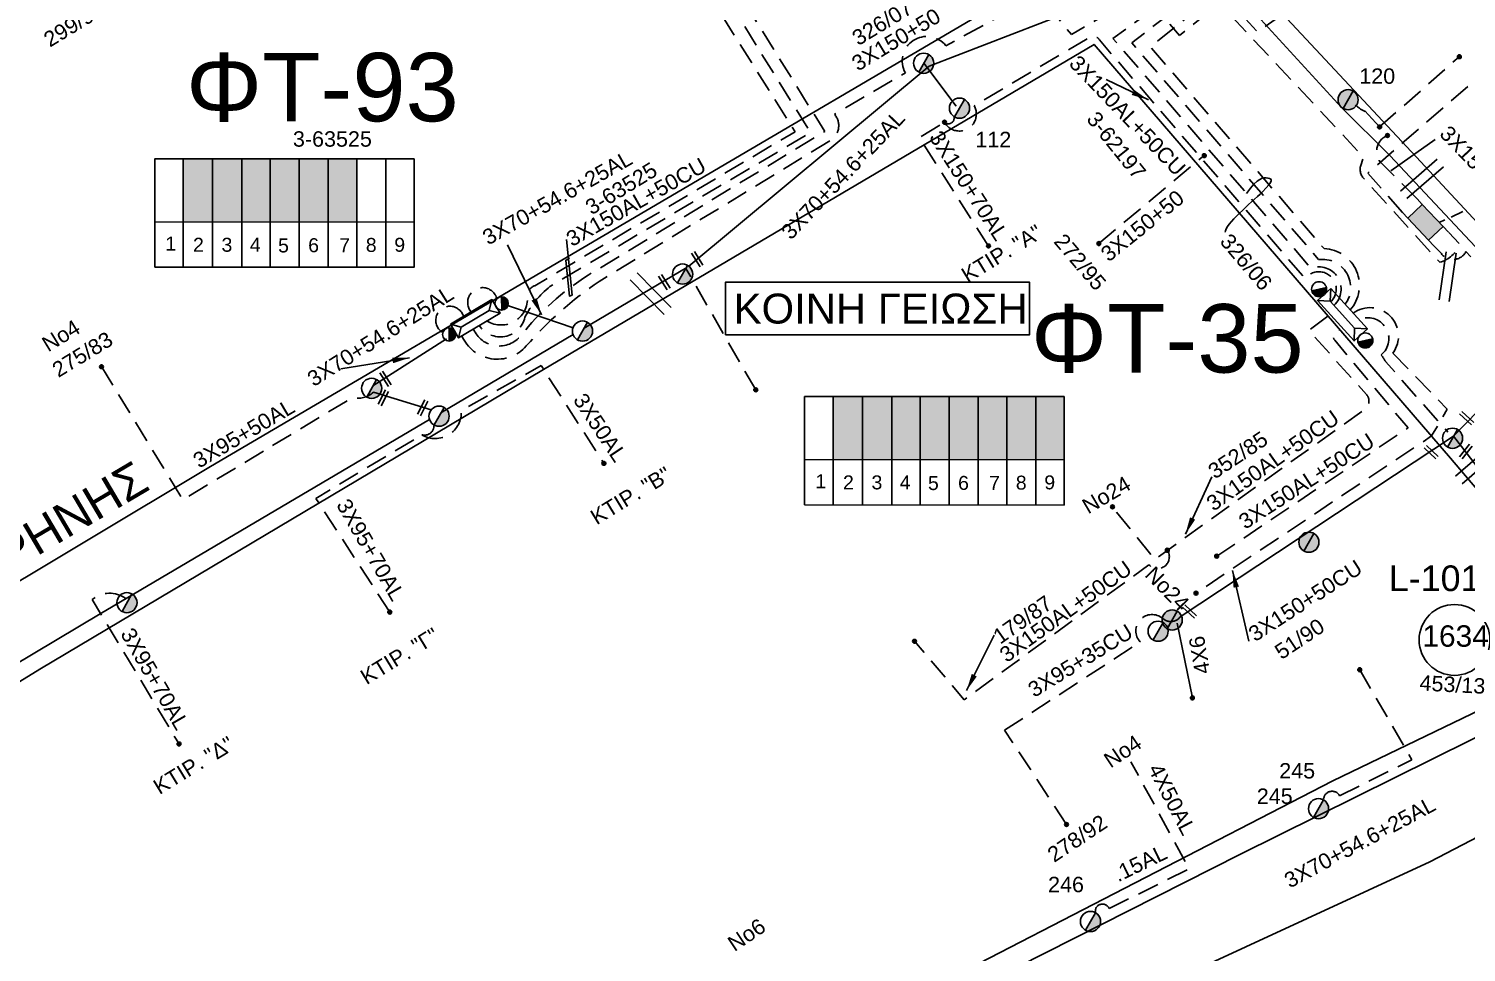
# Model space of a CAD drawing. Header units: millimetres. Extents: x 938 to 3112, y 793 to 1825.
# Drawn here: x 2677.2 to 2845.3, y 911.7 to 1019.6 of the extents above; entities that cross this region are included whole.
import ezdxf
from ezdxf.enums import TextEntityAlignment as Align

# ---------------------------------------------------------------- set-up
doc = ezdxf.new("R2010")
doc.units = ezdxf.units.MM
doc.linetypes.add('DASHED', pattern=[19.05, 12.7, -6.35])
for name, color, linetype in [('Layer1', 7, 'Continuous'), ('Link Box 4 Διευθύνσεων', 7, 'Continuous'), ('Pillar OTE', 7, 'Continuous'), ('Γέφυρες Εναερίου Δικτύου', 7, 'Continuous'), ('Γυμνά εναέρια ΧΤ (3Φ)   4x50AL', 7, 'Continuous'), ('Γυμνά εναέρια ΧΤ και ΦΟΠ (3Φ)   4x50+16AL', 7, 'Continuous'), ('Επιγραφές - Σχήματα', 7, 'Continuous'), ('Καλώδια ΧΤ   3x150+50AL', 7, 'DASHED'), ('Καλώδια ΧΤ   3x150+50CU', 7, 'DASHED'), ('Καλώδια ΧΤ   3x150+70AL', 7, 'DASHED'), ('Καλώδια ΧΤ   3x150AL+50CU', 7, 'DASHED'), ('Καλώδια ΧΤ   3x95+35CU', 7, 'DASHED'), ('Καλώδια ΧΤ   3x95+50CU', 7, 'DASHED'), ('Καλώδια ΧΤ   4x50AL', 7, 'DASHED'), ('Καλώδια ΧΤ   4x6CU', 7, 'DASHED'), ('Μηχανική τομή', 7, 'Continuous'), ('Στύλος Ξύλινος', 7, 'Continuous'), ('Στύλος Ξύλινος @ 1', 7, 'Continuous'), ('Στύλος ΦΜ', 7, 'Continuous'), ('Στύλος ΦΜ @ 1', 7, 'Continuous'), ('Συνδέσεις', 7, 'Continuous'), ('Συνεστραμμένα ΧΤ   3x70+54.6+25AL', 7, 'SYN_LINE'), ('Τομή', 7, 'Continuous'), ('Υποσταθμός εναέριος 2 στύλων', 7, 'Continuous'), ('Υποσταθμός πόλεως', 7, 'Continuous'), ('Υπόβαθρο ΔΕΗ', 7, 'Continuous'), ('Υπόγεια Καλώδια Δικτύου ΧΤ   .15', 7, 'DASHED')]:
    doc.layers.add(name, color=color, linetype=linetype)
doc.styles.get("Standard").update_dxf_attribs({"font": 'arial.ttf'})
doc.linetypes.add('SYN_LINE', pattern='A,0.5,-0.0001,["/\\/\\/\\/",Standard,S=0.1,R=0,X=0,Y=-0.05],-0.25', length=0.7501)
doc.dimstyles.new('ISO-25', dxfattribs={"dimtxt": 2.5, "dimasz": 2.5, "dimexe": 1.25, "dimexo": 0.625, "dimtad": 1, "dimtxsty": 'Standard', "dimcen": 2.5, "dimaunit": 2, "dimazin": 0, "dimtfac": 1, "dimtmove": 0, "dimatfit": 3, "dimfxl": 1, "dimarcsym": 0})

# ---------------------------------------------------------------- blocks, each defined once
blk = doc.blocks.new('LINK BOX 4 ΑΝΑΧΩΡΗΣΕΩΝ')
at = {"layer": 'Link Box 4 Διευθύνσεων', "ltscale": 40}
blk.add_hatch(color=256, dxfattribs=at).paths.add_polyline_path([(-3.54, 0), (-3.54, -4.67), (3.54, -4.67), (3.54, 0)])
for p, q in [((-3.54, 0), (-5.33, 0)), ((5.33, 0), (3.54, 0)), ((-3.54, -4.67), (-5.33, -4.67)), ((5.33, -4.67), (3.54, -4.67))]:
    blk.add_line(p, q, dxfattribs=at)
blk.add_lwpolyline([(-3.54, -4.67), (-3.54, 0), (3.54, 0), (3.54, -4.67)], close=True, dxfattribs=at)
blk = doc.blocks.new('ΥΠΟΣΤΑΘΜΟΣ ΕΝΑΕΡΙΟΣ ΕΠΙ 2 ΣΤΥΛΩΝ')
at = {"layer": 'Υποσταθμός εναέριος 2 στύλων', "linetype": 'Continuous'}
for points in [[(-11.97, -2.11, 0.574793), (-8.45, -0.07, 0.268822), (-9.64, 1.98)], [(9.68, -2.15, 0.574793), (13.19, -0.1, 0.268822), (12.01, 1.95)]]:
    blk.add_hatch(color=256, dxfattribs=at).paths.add_polyline_path(points)
for p, q in [((-11.97, -2.11), (-9.64, 1.98)), ((9.68, -2.15), (12.01, 1.95))]:
    blk.add_line(p, q, dxfattribs=at)
for centre in [(-10.81, -0.07), (10.84, -0.1)]:
    blk.add_circle(centre, 2.36, dxfattribs=at)
at = {"layer": 'Υποσταθμός πόλεως', "linetype": 'Continuous', "ltscale": 40}
blk.add_lwpolyline([(-8.57, 2.82), (8.57, 2.82), (8.57, -2.82), (-8.57, -2.82)], close=True, dxfattribs=at)
for points in [[(-5.75, 0), (-8.57, 2.82)], [(-8.57, -2.82), (-5.75, 0)], [(-5.75, 0), (5.75, 0)], [(5.75, 0), (8.57, 2.82)], [(8.57, -2.82), (5.75, 0)]]:
    blk.add_lwpolyline(points, dxfattribs=at)
at = {"layer": 'Υποσταθμός εναέριος 2 στύλων', "ltscale": 40, "flags": 1}
for tag, p in [('ΜΕΤΑΣΧΗΜΑΤΙΣΜΟΣ', (14.09, 2.51)), ('ΙΣΧΥΣ', (14.07, -0.28)), ('ΑΡΙΘΜΟΣ', (14.19, -3))]:
    blk.add_attdef(tag, p, '', height=1.8, dxfattribs=at)
blk = doc.blocks.new('ΥΠΑΡΧΩΝ ΤΣΙΜΕΝΤΕΝΙΟΣ ΣΤΥΛΟΣ')
at = {"layer": 'Στύλος ΦΜ'}
blk.add_hatch(color=256, dxfattribs=at).paths.add_polyline_path([(-1.29, -2.28, 0.574793), (2.62, 0, 0.268822), (1.3, 2.27)])
blk.add_line((-1.29, -2.28), (1.3, 2.27), dxfattribs=at)
blk.add_circle((0, 0), 2.62, dxfattribs=at)
at = {"layer": 'Στύλος ΦΜ', "flags": 4}
for tag, p in [('ΑΡΙΘΜΟΣ', (-4.68, 8.05)), ('ΤΥΠΟΣ', (-4.91, 3.03))]:
    blk.add_attdef(tag, p, '', height=4, dxfattribs=at)
blk = doc.blocks.new('ΤΟΜΗ')
at = {"layer": 'Τομή', "ltscale": 40}
for p, q in [((-5.68, 0), (5.68, 0)), ((5.68, -2.33), (-5.68, -2.33))]:
    blk.add_line(p, q, dxfattribs=at)
blk = doc.blocks.new('ΥΠΑΡΧΩΝ ΞΥΛΙΝΟΣ ΣΤΥΛΟΣ')
at = {"layer": 'Στύλος Ξύλινος'}
h = blk.add_hatch(color=7, dxfattribs=at)
h.paths.add_polyline_path([(-2.62, 0, 0.270008), (-1.29, -2.28), (1.3, 2.27, 0.576266)])
h.paths.add_polyline_path([(-1.29, -2.28, 0.574793), (2.62, 0, 0.268822), (1.3, 2.27)])
at = {"layer": 'Στύλος Ξύλινος', "color": 7}
blk.add_line((-1.29, -2.28), (1.3, 2.27), dxfattribs=at)
blk.add_circle((0, 0), 2.62, dxfattribs=at)
at = {"layer": 'Στύλος Ξύλινος', "flags": 4}
for tag, p in [('ΑΡΙΘΜΟΣ', (-4.91, 8.6)), ('ΤΥΠΟΣ', (-4.85, 3.39))]:
    blk.add_attdef(tag, p, '', height=4, dxfattribs=at)
blk = doc.blocks.new('_ΣΥΝΔΕΣΗ')
at = {"layer": 'Συνδέσεις', "linetype": 'SYN_LINE', "ltscale": 40}
blk.add_hatch(color=256, dxfattribs=at).paths.add_polyline_path([(0.5, -0.01, 1), (-0.5, -0.01, 1)])
at = {"layer": 'Συνδέσεις'}
blk.add_circle((0, -0.01), 0.5, dxfattribs=at)
blk = doc.blocks.new('ΜΗΧΑΝΙΚΗ ΤΟΜΗ')
at = {"layer": 'Μηχανική τομή', "ltscale": 40}
for p, q in [((-1.89, 0.78), (1.89, 0.78)), ((1.89, 0), (-1.89, 0))]:
    blk.add_line(p, q, dxfattribs=at)

msp = doc.modelspace()

# ---------------------------------------------------------------- hatches: boundary and pattern name
at = {"layer": 'Καλώδια ΧΤ   3x95+35CU', "linetype": 'DASHED', "ltscale": 0.2}
h = msp.add_hatch(color=133, dxfattribs=at)
h.dxf.hatch_style = 1
h.paths.add_polyline_path([(2698.72, 1004.41), (2695.28, 1004.41), (2695.28, 997.05), (2698.71, 997.04)])
h = msp.add_hatch(color=30, dxfattribs=at)
h.dxf.hatch_style = 1
h.paths.add_polyline_path([(2702.15, 1004.41), (2698.72, 1004.41), (2698.71, 997.04), (2702.15, 997.04)])
h = msp.add_hatch(color=1, dxfattribs=at)
h.dxf.hatch_style = 1
h.paths.add_polyline_path([(2702.15, 997.04), (2705.45, 997.04), (2705.45, 1004.41), (2702.15, 1004.41)])
h = msp.add_hatch(color=5, dxfattribs=at)
h.dxf.hatch_style = 1
h.paths.add_polyline_path([(2708.84, 1004.41), (2705.45, 1004.41), (2705.45, 997.04), (2708.84, 997.03)])
h = msp.add_hatch(color=27, dxfattribs=at)
h.dxf.hatch_style = 1
h.paths.add_polyline_path([(2712.24, 1004.41), (2708.84, 1004.41), (2708.84, 997.03), (2712.23, 997.03)])
h = msp.add_hatch(color=2, dxfattribs=at)
h.dxf.hatch_style = 1
h.paths.add_polyline_path([(2712.23, 997.03), (2715.57, 997.03), (2715.57, 1004.41), (2712.24, 1004.41)])
h = msp.add_hatch(color=5, dxfattribs=at)
h.dxf.hatch_style = 1
h.paths.add_polyline_path([(2774.69, 976.63), (2771.25, 976.63), (2771.25, 969.27), (2774.69, 969.26)])
h = msp.add_hatch(color=2, dxfattribs=at)
h.dxf.hatch_style = 1
h.paths.add_polyline_path([(2778.13, 976.63), (2774.69, 976.63), (2774.69, 969.26), (2778.13, 969.26)])
h = msp.add_hatch(color=30, dxfattribs=at)
h.dxf.hatch_style = 1
h.paths.add_polyline_path([(2781.43, 976.63), (2778.13, 976.63), (2778.13, 969.26), (2781.43, 969.26)])
h = msp.add_hatch(color=85, dxfattribs=at)
h.dxf.hatch_style = 1
h.paths.add_polyline_path([(2784.81, 976.63), (2781.43, 976.63), (2781.43, 969.26), (2784.81, 969.25)])
h = msp.add_hatch(color=6, dxfattribs=at)
h.dxf.hatch_style = 1
h.paths.add_polyline_path([(2788.21, 976.63), (2784.81, 976.63), (2784.81, 969.25), (2788.21, 969.25)])
h = msp.add_hatch(color=133, dxfattribs=at)
h.dxf.hatch_style = 1
h.paths.add_polyline_path([(2791.55, 976.63), (2788.21, 976.63), (2788.21, 969.25), (2791.55, 969.25)])
h = msp.add_hatch(color=1, dxfattribs=at)
h.dxf.hatch_style = 1
h.paths.add_polyline_path([(2794.93, 976.63), (2791.55, 976.63), (2791.55, 969.25), (2794.93, 969.25)])
h = msp.add_hatch(color=27, dxfattribs=at)
h.dxf.hatch_style = 1
h.paths.add_polyline_path([(2798.25, 976.63), (2794.93, 976.63), (2794.93, 969.25), (2798.25, 969.24)])

# ---------------------------------------------------------------- linework, layer by layer
at = {"layer": 'Layer1', "linetype": 'Continuous', "ltscale": 0.2}
msp.add_lwpolyline([(2841.48, 994.26), (2842.35, 993.34)], dxfattribs=at)
at = {"layer": 'Pillar OTE', "ltscale": 40}
for points in [[(2691.95, 991.77), (2691.95, 1004.41), (2722.28, 1004.41), (2722.28, 991.74), (2691.95, 991.77)], [(2695.27, 991.76), (2695.28, 1004.41)], [(2698.71, 991.76), (2698.72, 1004.41)], [(2702.15, 991.76), (2702.15, 1004.41)], [(2705.45, 991.75), (2705.45, 1004.41)], [(2708.84, 991.75), (2708.84, 1004.41)], [(2712.23, 991.75), (2712.24, 1004.41)], [(2715.57, 991.74), (2715.57, 1004.41)], [(2718.96, 991.74), (2718.96, 1004.41)], [(2691.95, 997.05), (2722.28, 997.02)], [(2767.92, 963.99), (2767.92, 976.63), (2798.25, 976.63), (2798.25, 963.96), (2767.92, 963.99)], [(2771.25, 963.99), (2771.25, 976.63)], [(2774.69, 963.98), (2774.69, 976.63)], [(2778.13, 963.98), (2778.13, 976.63)], [(2781.43, 963.98), (2781.43, 976.63)], [(2784.81, 963.97), (2784.81, 976.63)], [(2788.21, 963.97), (2788.21, 976.63)], [(2791.55, 963.97), (2791.55, 976.63)], [(2794.93, 963.96), (2794.93, 976.63)], [(2767.92, 969.27), (2798.25, 969.24)]]:
    msp.add_lwpolyline(points, dxfattribs=at)
at = {"layer": 'Γέφυρες Εναερίου Δικτύου', "color": 5, "linetype": 'DASHED', "ltscale": 0.2}
msp.add_line((2798.54, 926.63), (2791.29, 937.64), dxfattribs=at)
at = {"layer": 'Γέφυρες Εναερίου Δικτύου', "color": 27, "linetype": 'DASHED', "ltscale": 0.2, "flags": 128}
msp.add_lwpolyline([(2829.82, 987.31, 0.819515), (2827.13, 991.62), (2803.96, 1018.5), (2811.59, 1023.96), (2792.25, 1047.11), (2770.45, 1078.63), (2779.77, 1085.66)], format="xyb", dxfattribs=at)
at = {"layer": 'Γέφυρες Εναερίου Δικτύου', "color": 1, "linetype": 'DASHED', "ltscale": 0.2, "flags": 128}
for points in [[(2772.74, 1078.03), (2795.36, 1045.53), (2814.07, 1024.07), (2806.18, 1017.96), (2828.01, 992.64, -0.665046), (2831.1, 987.41, -0.993557)], [(2865.17, 970.9, -0.686918), (2862.89, 973.93), (2854.65, 983.21), (2845.23, 993.57, -0.551829), (2842.35, 993.34)]]:
    msp.add_lwpolyline(points, format="xyb", dxfattribs=at)
at = {"layer": 'Γέφυρες Εναερίου Δικτύου', "color": 133, "linetype": 'DASHED', "ltscale": 0.2, "flags": 128}
msp.add_lwpolyline([(2831.69, 986.76, 0.631728), (2828.65, 993.93), (2808.33, 1017.5), (2815.67, 1023.38), (2833.24, 1004.65), (2832.93, 1003.65, 0.282046), (2833.35, 1002.04), (2842.16, 992.33, 0.234124), (2844.52, 994.43), (2843.22, 995.82)], format="xyb", dxfattribs=at)
at = {"layer": 'Γέφυρες Εναερίου Δικτύου', "color": 6, "linetype": 'DASHED', "ltscale": 0.2, "flags": 128}
msp.add_lwpolyline([(2832.04, 986.38, -0.85925), (2836.69, 981.72)], format="xyb", dxfattribs=at)
at = {"layer": 'Γέφυρες Εναερίου Δικτύου', "color": 133, "linetype": 'SYN_LINE', "ltscale": 10, "flags": 128}
msp.add_lwpolyline([(2717.46, 977.88), (2726.08, 983.37)], dxfattribs=at)
at = {"layer": 'Γέφυρες Εναερίου Δικτύου', "color": 6, "linetype": 'DASHED', "ltscale": 0.2, "flags": 128}
msp.add_lwpolyline([(2836.69, 981.72), (2843.05, 975.15), (2841.21, 972.03), (2813.9, 953.82)], dxfattribs=at)
at = {"layer": 'Γέφυρες Εναερίου Δικτύου', "color": 5, "linetype": 'DASHED', "ltscale": 0.2, "flags": 128}
msp.add_lwpolyline([(2835.32, 981.49, -0.027634), (2835.84, 980.72), (2843.11, 972.48)], format="xyb", dxfattribs=at)
at = {"layer": 'Γέφυρες Εναερίου Δικτύου', "color": 133, "flags": 128}
msp.add_lwpolyline([(2717.52, 977.13), (2724.28, 975.08)], dxfattribs=at)
at = {"layer": 'Γέφυρες Εναερίου Δικτύου', "color": 5, "linetype": 'DASHED', "ltscale": 0.2}
for centre, radius, start, end in [((2833.75, 983.39), 2.46, 309.6303, 114.7952), ((2808.53, 949.27), 1.89, 48.6894, 223.9991)]:
    msp.add_arc(centre, radius, start, end, dxfattribs=at)
at = {"layer": 'Γέφυρες Εναερίου Δικτύου', "color": 154, "linetype": 'DASHED', "ltscale": 0.2}
msp.add_arc((2810.71, 951.75), 1.41, 228.6894, 322.1815, dxfattribs=at)
at = {"layer": 'Γυμνά εναέρια ΧΤ (3Φ)   4x50AL', "color": 5, "flags": 128}
msp.add_lwpolyline([(2843.76, 972.01), (2855.13, 983.71)], dxfattribs=at)
at = {"layer": 'Γυμνά εναέρια ΧΤ και ΦΟΠ (3Φ)   4x50+16AL', "color": 85, "flags": 128}
msp.add_lwpolyline([(2872.43, 934.9), (2843.76, 972.01)], dxfattribs=at)
at = {"layer": 'Επιγραφές - Σχήματα', "linetype": 'Continuous', "ltscale": 0.2}
for p, q in [((2843.49, 997.62), (2844.88, 998.25)), ((2842.11, 996.99), (2842.76, 997.29))]:
    msp.add_line(p, q, dxfattribs=at)
msp.add_lwpolyline([(2740.08, 994.98), (2740.74, 988.49), (2740.42, 988.38), (2740, 992.54), (2740.45, 992.86)], dxfattribs=at)
at = {"layer": 'Επιγραφές - Σχήματα', "color": 190}
msp.add_lwpolyline([(2758.68, 983.84), (2794.19, 983.84), (2794.19, 990.02), (2758.68, 990.02)], close=True, dxfattribs=at)
at = {"layer": 'Επιγραφές - Σχήματα', "linetype": 'Continuous', "ltscale": 0.2}
msp.add_circle((2843.89, 948.19), 4.14, dxfattribs=at)
at = {"layer": 'Επιγραφές - Σχήματα', "color": 27, "linetype": 'DASHED', "ltscale": 0.2}
msp.add_arc((2730.27, 987.64), 1.73, 14.0252, 220.0575, dxfattribs=at)
at = {"layer": 'Επιγραφές - Σχήματα', "color": 133, "linetype": 'DASHED', "ltscale": 0.2}
msp.add_arc((2726.46, 985.54), 1.65, 16.1181, 239.7273, dxfattribs=at)
at = {"layer": 'Καλώδια ΧΤ   3x150+50AL', "color": 2, "linetype": 'DASHED', "ltscale": 0.2, "flags": 128}
msp.add_lwpolyline([(2727.86, 983.73, 0.552616), (2735.39, 982.55, -0.064539), (2743.89, 990.08), (2770.94, 1006.57, 0.464552), (2771.41, 1009.63), (2779.7, 1014.46, -0.920851), (2784.44, 1017.64), (2795.33, 1023.6), (2799.11, 1018.94), (2807.5, 1023.8), (2811.75, 1018.84), (2817.17, 1023.21), (2820.88, 1019.24), (2833.3, 1028.05)], format="xyb", dxfattribs=at)
at = {"layer": 'Καλώδια ΧΤ   3x150+50AL', "color": 151, "linetype": 'DASHED', "ltscale": 0.2, "flags": 128}
msp.add_lwpolyline([(2830.46, 929.98), (2838.91, 934.19), (2832.81, 944.7)], dxfattribs=at)
at = {"layer": 'Καλώδια ΧΤ   3x150+50AL', "color": 151, "linetype": 'DASHED', "ltscale": 0.2}
msp.add_arc((2829.58, 929.51), 0.997, 27.7291, 181.0192, dxfattribs=at)
at = {"layer": 'Καλώδια ΧΤ   3x150+70AL', "color": 85, "ltscale": 0.2}
msp.add_line((2802.32, 994.52), (2814.64, 1004.8), dxfattribs=at)
at = {"layer": 'Καλώδια ΧΤ   3x150+70AL', "color": 85, "ltscale": 0.2, "flags": 128}
msp.add_lwpolyline([(2784.27, 1008.69, 1.003518), (2787.74, 1010.63), (2801.04, 1018.5, -0.486679), (2802.38, 1018.32), (2826.43, 990.42, -1.088156), (2829.43, 987.73)], format="xyb", dxfattribs=at)
msp.add_lwpolyline([(2789.41, 994.23), (2781.35, 1006.89), (2784.27, 1008.69)], dxfattribs=at)
at = {"layer": 'Καλώδια ΧΤ   3x150+70AL', "color": 85, "ltscale": 0.2}
msp.add_arc((2784.73, 1009.18), 0.669, 226.613, 20.9897, dxfattribs=at)
at = {"layer": 'Καλώδια ΧΤ   3x150AL+50CU', "color": 133, "linetype": 'DASHED', "ltscale": 0.2}
msp.add_line((2833.41, 1010.02), (2836.05, 1007.15), dxfattribs=at)
at = {"layer": 'Καλώδια ΧΤ   3x150AL+50CU', "color": 30, "linetype": 'DASHED', "ltscale": 0.2, "flags": 128}
for points in [[(2729.21, 984.53, 0.570459), (2734.77, 983.78, -0.086198), (2742.63, 990.82), (2770.27, 1007.63), (2758.42, 1026.66)], [(2829.07, 986.05), (2826.87, 984.35), (2833.6, 976.87, -0.467631), (2833.34, 975.11), (2808.84, 957.61), (2803.91, 963.74)], [(2810.32, 958.67, -0.932503), (2808.17, 956.98), (2786.58, 941.21), (2780.76, 948.04)]]:
    msp.add_lwpolyline(points, format="xyb", dxfattribs=at)
at = {"layer": 'Καλώδια ΧΤ   3x150AL+50CU', "color": 5, "linetype": 'DASHED', "ltscale": 0.2, "flags": 128}
msp.add_lwpolyline([(2756.91, 1026.34), (2768.61, 1007.5), (2738.15, 989.5, 0.102904), (2735.23, 985.91, -0.660124), (2729.89, 984.94)], format="xyb", dxfattribs=at)
at = {"layer": 'Καλώδια ΧΤ   3x150AL+50CU', "color": 1, "linetype": 'DASHED', "ltscale": 0.2, "flags": 128}
msp.add_lwpolyline([(2730.79, 985.47, 0.636503), (2735.51, 988.54, -0.291863), (2736.39, 989.59), (2766.8, 1007.59), (2755.51, 1025.53)], format="xyb", dxfattribs=at)
at = {"layer": 'Καλώδια ΧΤ   3x150AL+50CU', "color": 133, "linetype": 'DASHED', "ltscale": 0.2, "flags": 128}
for points in [[(2835.13, 1008.15), (2844.43, 1016.34)], [(2837.82, 998.13), (2833.76, 1002.75), (2846.36, 1013.67)]]:
    msp.add_lwpolyline(points, dxfattribs=at)
msp.add_lwpolyline([(2839.51, 999.73), (2835.23, 1004.03, -0.502858), (2836.05, 1007.15, -0.390099)], format="xyb", dxfattribs=at)
at = {"layer": 'Καλώδια ΧΤ   3x150AL+50CU', "color": 2, "linetype": 'DASHED', "ltscale": 0.2, "flags": 128}
msp.add_lwpolyline([(2816.09, 957.98), (2838.47, 972.97), (2829.89, 983.22, -0.668714), (2830.53, 984.44, 0.113398)], format="xyb", dxfattribs=at)
at = {"layer": 'Καλώδια ΧΤ   3x150AL+50CU', "color": 133, "linetype": 'DASHED', "ltscale": 0.2}
msp.add_arc((2834.72, 1013.11), 3.39, 224.5314, 248.1725, dxfattribs=at)
at = {"layer": 'Καλώδια ΧΤ   3x95+35CU', "color": 5, "linetype": 'DASHED', "ltscale": 0.2}
msp.add_line((2791.29, 937.64), (2807.17, 947.96), dxfattribs=at)
at = {"layer": 'Καλώδια ΧΤ   3x95+50CU', "color": 133, "ltscale": 0.2, "flags": 128}
msp.add_lwpolyline([(2685.73, 980.13), (2695.25, 964.58), (2715.04, 976.51, 0.242526), (2717.52, 977.13)], format="xyb", dxfattribs=at)
at = {"layer": 'Καλώδια ΧΤ   3x95+50CU', "color": 133, "linetype": 'DASHED', "ltscale": 0.2, "flags": 128}
msp.add_lwpolyline([(2719.43, 951.45), (2710.79, 964.74), (2723.19, 972.15)], dxfattribs=at)
at = {"layer": 'Καλώδια ΧΤ   3x95+50CU', "color": 27, "linetype": 'DASHED', "ltscale": 0.2, "flags": 128}
msp.add_lwpolyline([(2688.58, 953.03, 0.346773), (2684.64, 952.9), (2694.8, 936.04)], format="xyb", dxfattribs=at)
at = {"layer": 'Καλώδια ΧΤ   3x95+50CU', "color": 133, "linetype": 'DASHED', "ltscale": 0.2}
msp.add_arc((2723.48, 973.24), 1.12, 254.6798, 4.149, dxfattribs=at)
at = {"layer": 'Καλώδια ΧΤ   4x50AL', "color": 133, "linetype": 'DASHED', "ltscale": 0.2, "flags": 128}
msp.add_lwpolyline([(2723.19, 972.15, 0.604902), (2727.78, 974.99), (2737.13, 980.26), (2744.45, 968.82)], format="xyb", dxfattribs=at)
at = {"layer": 'Καλώδια ΧΤ   4x50AL', "color": 151, "linetype": 'DASHED', "ltscale": 0.2, "flags": 128}
msp.add_lwpolyline([(2803.52, 916.81), (2812.88, 921.43), (2806.07, 933.94)], dxfattribs=at)
at = {"layer": 'Καλώδια ΧΤ   4x6CU', "color": 5, "linetype": 'SYN_LINE', "ltscale": 10}
msp.add_line((2811.47, 950.17), (2813.25, 941.41), dxfattribs=at)
at = {"layer": 'Συνεστραμμένα ΧΤ   3x70+54.6+25AL', "color": 85, "linetype": 'SYN_LINE', "ltscale": 8}
msp.add_line((2785.65, 1010.56), (2781.84, 1015.59), dxfattribs=at)
at = {"layer": 'Συνεστραμμένα ΧΤ   3x70+54.6+25AL', "color": 27, "linetype": 'SYN_LINE', "ltscale": 10}
msp.add_line((2732.51, 987.53), (2740.85, 984.67), dxfattribs=at)
at = {"layer": 'Συνεστραμμένα ΧΤ   3x70+54.6+25AL', "color": 5, "linetype": 'SYN_LINE', "ltscale": 20}
msp.add_line((2811.83, 950.88), (2843.76, 972.01), dxfattribs=at)
at = {"layer": 'Συνεστραμμένα ΧΤ   3x70+54.6+25AL', "color": 85, "linetype": 'SYN_LINE', "ltscale": 20, "flags": 128}
msp.add_lwpolyline([(2754.37, 991.89), (2782.49, 1015.26), (2814.81, 1027.75)], dxfattribs=at)
at = {"layer": 'Συνεστραμμένα ΧΤ   3x70+54.6+25AL', "color": 133, "linetype": 'SYN_LINE', "ltscale": 20, "flags": 128}
msp.add_lwpolyline([(2855.12, 984.8), (2836.32, 1004.8), (2830.68, 1010.43), (2814.81, 1027.75)], dxfattribs=at)
at = {"layer": 'Συνεστραμμένα ΧΤ   3x70+54.6+25AL', "color": 27, "linetype": 'DASHED', "ltscale": 20, "flags": 128}
msp.add_lwpolyline([(2742.16, 984.63), (2754.15, 991.71)], dxfattribs=at)
at = {"layer": 'Συνεστραμμένα ΧΤ   3x70+54.6+25AL', "color": 85, "linetype": 'DASHED', "ltscale": 0.2, "flags": 128}
msp.add_lwpolyline([(2762.21, 977.41), (2754.04, 991.61), (2754.15, 991.71)], dxfattribs=at)
at = {"layer": 'Συνεστραμμένα ΧΤ   3x70+54.6+25AL', "color": 27, "linetype": 'Continuous', "ltscale": 20, "flags": 128}
msp.add_lwpolyline([(2725.39, 974.74), (2740.86, 983.87)], dxfattribs=at)
at = {"layer": 'Συνεστραμμένα ΧΤ   3x70+54.6+25AL', "color": 27, "linetype": 'SYN_LINE', "ltscale": 20, "flags": 128}
msp.add_lwpolyline([(2657.22, 934.32), (2685.57, 951.26), (2724.08, 973.97)], dxfattribs=at)
at = {"layer": 'Συνεστραμμένα ΧΤ   3x70+54.6+25AL', "color": 151, "linetype": 'SYN_LINE', "ltscale": 20, "flags": 128}
msp.add_lwpolyline([(2759.06, 893), (2786.3, 906.69), (2818.86, 923.17), (2859.36, 943.23)], dxfattribs=at)
at = {"layer": 'Υπόβαθρο ΔΕΗ', "flags": 128}
for points in [[(2966.78, 1309.75), (2903.08, 1307.13), (2834.44, 1303.95), (2835.63, 1251.94), (2836.43, 1213.97, -0.198825), (2825.56, 1184.16, -0.024736), (2795.39, 1163.73), (2741.11, 1128.69), (2758.87, 1104.92), (2793.24, 1057.76), (2803.6, 1042.99), (2839.39, 1004.65), (2862.89, 979.37), (2879.16, 957.43), (2923.94, 988.65), (2945.97, 1003.92), (2959.52, 985.92)], [(2966.78, 1309.75), (2903.08, 1307.13), (2834.44, 1303.95), (2835.63, 1251.94), (2836.43, 1213.97, -0.198825), (2825.56, 1184.16, -0.024736), (2795.39, 1163.73), (2741.11, 1128.69), (2758.87, 1104.92), (2793.24, 1057.76), (2803.6, 1042.99), (2839.39, 1004.65), (2862.89, 979.37), (2879.16, 957.43), (2923.94, 988.65), (2945.97, 1003.92), (2959.52, 985.92)], [(2730.66, 841.43), (2719.69, 862.07), (2812.34, 909), (2840.99, 922.26), (2868.55, 936.59), (2894.84, 904.5), (2875.57, 893.02, -0.047936), (2832.61, 869.5, 0.017023), (2772.11, 837.79, 0.017142), (2731.12, 816.78, 4.217945)], [(2730.66, 841.43), (2719.69, 862.07), (2812.34, 909), (2840.99, 922.26), (2868.55, 936.59), (2894.84, 904.5), (2875.57, 893.02, -0.047936), (2832.61, 869.5, 0.017023), (2772.11, 837.79, 0.017142), (2731.12, 816.78, 4.217945)]]:
    msp.add_lwpolyline(points, format="xyb", dxfattribs=at)
for points in [[(2526.18, 942.44), (2604.71, 995.07), (2681.26, 1044.35), (2748.99, 1089.11), (2795.34, 1025.37), (2698.46, 968.45), (2640.67, 933.84), (2566.01, 888.85), (2526.18, 942.44)], [(2526.18, 942.44), (2604.71, 995.07), (2681.26, 1044.35), (2748.99, 1089.11), (2795.34, 1025.37), (2698.46, 968.45), (2640.67, 933.84), (2566.01, 888.85), (2526.18, 942.44)], [(2572.65, 880.64), (2617.23, 821.23), (2649.75, 838.99), (2672.66, 851.15), (2702.49, 866.12), (2726.86, 879.15), (2760.13, 895.37), (2783.47, 907.9), (2829.67, 931.71), (2862.16, 947.38), (2843.44, 969.44), (2801.76, 1017.79), (2737.4, 979.78), (2678.52, 944.76), (2620.14, 908.85), (2572.65, 880.64)], [(2572.65, 880.64), (2617.23, 821.23), (2649.75, 838.99), (2672.66, 851.15), (2702.49, 866.12), (2726.86, 879.15), (2760.13, 895.37), (2783.47, 907.9), (2829.67, 931.71), (2862.16, 947.38), (2843.44, 969.44), (2801.76, 1017.79), (2737.4, 979.78), (2678.52, 944.76), (2620.14, 908.85), (2572.65, 880.64)]]:
    msp.add_lwpolyline(points, dxfattribs=at)
at = {"layer": 'Υπόβαθρο ΔΕΗ'}
msp.add_open_spline([(2817.08, 995.83), (2817.08, 996.77), (2823.05, 1001.71), (2822.32, 1002.27), (2820.87, 1002.27), (2819.59, 1000.37)], degree=3, dxfattribs=at)
at = {"layer": 'Υπόγεια Καλώδια Δικτύου ΧΤ   .15', "color": 151, "linetype": 'DASHED', "ltscale": 0.2}
msp.add_arc((2802.74, 916.49), 0.837, 22.5021, 192.2006, dxfattribs=at)

# ---------------------------------------------------------------- block references
at = {"layer": 'Link Box 4 Διευθύνσεων', "xscale": 0.50000000000011, "yscale": 0.50000000000011, "zscale": 0.50000000000011, "rotation": 313.4503949908874}
msp.add_blockref('LINK BOX 4 ΑΝΑΧΩΡΗΣΕΩΝ', (2841.34, 997.8), dxfattribs=at)
at = {"layer": 'Μηχανική τομή'}
for p, xscale, yscale, zscale, rotation in [((2755.21, 992.6), 0.499999999999706, 0.499999999999706, 0.499999999999706, 302.2144245466136), ((2751.36, 989.89), 0.499999999999706, 0.499999999999706, 0.499999999999706, 302.2144245466136), ((2718.76, 978.61), 0.499999999999706, 0.499999999999706, 0.499999999999706, 302.2144245466136), ((2718.51, 976.57), 0.499999999999806, 0.499999999999806, 0.499999999999806, 242.6922404024161), ((2723.09, 975.42), 0.499999999999806, 0.499999999999806, 0.499999999999806, 242.6922404024161), ((2845.44, 974.25), 0.5000000000000114, 0.5000000000000114, 0.5000000000000114, 137.1612717127414), ((2841.29, 970.27), 0.5000000000000114, 0.5000000000000114, 0.5000000000000114, 137.1612717127414), ((2845.07, 970.33), 0.4999999999999964, 0.4999999999999964, 0.4999999999999964, 232.1335583184488), ((2813.05, 951.66), 0.5000000000000114, 0.5000000000000114, 0.5000000000000114, 137.1612717127414)]:
    msp.add_blockref('ΜΗΧΑΝΙΚΗ ΤΟΜΗ', p, dxfattribs=dict(at, xscale=xscale, yscale=yscale, zscale=zscale, rotation=rotation))
at = {"layer": 'Στύλος Ξύλινος @ 1', "ltscale": 40}
ref = msp.add_blockref('ΥΠΑΡΧΩΝ ΞΥΛΙΝΟΣ ΣΤΥΛΟΣ', (2831.45, 1011.33), dxfattribs=dict(at, xscale=0.4499999999998181, yscale=0.4499999999998181, zscale=0.4499999999998181))
ref.add_attrib('ΑΡΙΘΜΟΣ', '120', (2832.76, 1013.19), dxfattribs={"layer": 'Στύλος Ξύλινος', "height": 1.8, "flags": 4})
at = {"layer": 'Στύλος Ξύλινος @ 1', "ltscale": 40, "xscale": 0.4499999999998181, "yscale": 0.4499999999998181, "zscale": 0.4499999999998181}
for p in [(2826.87, 959.61), (2810.89, 950.52)]:
    msp.add_blockref('ΥΠΑΡΧΩΝ ΞΥΛΙΝΟΣ ΣΤΥΛΟΣ', p, dxfattribs=at)
at = {"layer": 'Στύλος ΦΜ @ 1', "ltscale": 40, "xscale": 0.4499999999998181, "yscale": 0.4499999999998181, "zscale": 0.4499999999998181}
for p in [(2781.84, 1015.59), (2781.84, 1015.59), (2753.66, 990.95), (2753.66, 990.95), (2741.96, 984.29), (2741.96, 984.29), (2717.31, 977.6), (2717.31, 977.6), (2725.19, 974.34), (2725.19, 974.34), (2843.66, 971.76), (2843.66, 971.76), (2688.71, 952.55), (2688.71, 952.55), (2809.24, 949.21)]:
    msp.add_blockref('ΥΠΑΡΧΩΝ ΤΣΙΜΕΝΤΕΝΙΟΣ ΣΤΥΛΟΣ', p, dxfattribs=at)
at = {"layer": 'Στύλος ΦΜ @ 1', "ltscale": 40}
ref = msp.add_blockref('ΥΠΑΡΧΩΝ ΤΣΙΜΕΝΤΕΝΙΟΣ ΣΤΥΛΟΣ', (2786.03, 1010.34), dxfattribs=dict(at, xscale=0.4499999999998181, yscale=0.4499999999998181, zscale=0.4499999999998181))
ref.add_attrib('ΤΥΠΟΣ', '112', (2787.88, 1005.78), dxfattribs={"layer": 'Στύλος ΦΜ', "height": 1.8, "flags": 4})
ref = msp.add_blockref('ΥΠΑΡΧΩΝ ΤΣΙΜΕΝΤΕΝΙΟΣ ΣΤΥΛΟΣ', (2828, 928.47), dxfattribs=dict(at, xscale=0.4499999999998181, yscale=0.4499999999998181, zscale=0.4499999999998181))
ref.add_attrib('ΤΥΠΟΣ', '245', (2823.4, 932), dxfattribs={"layer": 'Στύλος ΦΜ', "height": 1.8, "flags": 4})
ref = msp.add_blockref('ΥΠΑΡΧΩΝ ΤΣΙΜΕΝΤΕΝΙΟΣ ΣΤΥΛΟΣ', (2828, 928.47), dxfattribs=dict(at, xscale=0.4499999999998181, yscale=0.4499999999998181, zscale=0.4499999999998181))
ref.add_attrib('ΤΥΠΟΣ', '245', (2820.78, 929.03), dxfattribs={"layer": 'Στύλος ΦΜ', "height": 1.8, "flags": 4})
ref = msp.add_blockref('ΥΠΑΡΧΩΝ ΤΣΙΜΕΝΤΕΝΙΟΣ ΣΤΥΛΟΣ', (2801.34, 915.29), dxfattribs=dict(at, xscale=0.4499999999998181, yscale=0.4499999999998181, zscale=0.4499999999998181))
ref.add_attrib('ΤΥΠΟΣ', '246', (2796.38, 918.71), dxfattribs={"layer": 'Στύλος ΦΜ', "height": 1.8, "flags": 4})
ref = msp.add_blockref('ΥΠΑΡΧΩΝ ΤΣΙΜΕΝΤΕΝΙΟΣ ΣΤΥΛΟΣ', (2801.34, 915.29), dxfattribs=dict(at, xscale=0.4499999999998181, yscale=0.4499999999998181, zscale=0.4499999999998181))
ref.add_attrib('ΤΥΠΟΣ', '246', (2796.38, 918.71), dxfattribs={"layer": 'Στύλος ΦΜ', "height": 1.8, "flags": 4})
at = {"layer": 'Συνδέσεις', "xscale": 0.4500000000000455, "yscale": 0.4500000000000455, "zscale": 0.4500000000000455}
for p in [(2844.45, 1016.36), (2784.27, 1008.7), (2835.13, 1008.15), (2836.05, 1007.15), (2814.64, 1004.8), (2789.41, 994.24), (2802.32, 994.52), (2685.73, 980.13), (2762.21, 977.42), (2744.46, 968.83), (2803.91, 963.75), (2810.32, 958.68), (2816.09, 957.99), (2813.67, 953.66), (2719.43, 951.45), (2780.76, 948.04), (2832.81, 944.71), (2813.25, 941.42), (2694.8, 936.04), (2798.54, 926.63)]:
    msp.add_blockref('_ΣΥΝΔΕΣΗ', p, dxfattribs=at)
at = {"layer": 'Τομή'}
for p, xscale, yscale, zscale, rotation in [((2839.71, 1002.51), 0.4999999999999782, 0.4999999999999782, 0.4999999999999782, 40.93136217473852), ((2842.51, 990.74), 0.4999999999999781, 0.4999999999999781, 0.4999999999999781, 81.86272434946777), ((2750.34, 989.07), 0.4999999999999563, 0.4999999999999563, 0.4999999999999563, 314.4213253240646), ((2750.34, 989.07), 0.4999999999999563, 0.4999999999999563, 0.4999999999999563, 314.4213253240646), ((2846.16, 969.18), 0.4999999999999782, 0.4999999999999782, 0.4999999999999782, 40.93136217473852), ((2846.16, 969.18), 0.4999999999999782, 0.4999999999999782, 0.4999999999999782, 40.93136217473852)]:
    msp.add_blockref('ΤΟΜΗ', p, dxfattribs=dict(at, xscale=xscale, yscale=yscale, zscale=zscale, rotation=rotation))
at = {"layer": 'Υποσταθμός εναέριος 2 στύλων', "lineweight": 30}
for p, xscale, yscale, zscale, rotation in [((2830.78, 986.21), 0.3725663720413516, 0.3725663720413516, 0.3725663720413516, 312.147618964157), ((2729.42, 985.73), 0.3292498868227961, 0.3292498868227961, 0.3292498868227961, 30.68042217907329)]:
    msp.add_blockref('ΥΠΟΣΤΑΘΜΟΣ ΕΝΑΕΡΙΟΣ ΕΠΙ 2 ΣΤΥΛΩΝ', p, dxfattribs=dict(at, xscale=xscale, yscale=yscale, zscale=zscale, rotation=rotation))

# ---------------------------------------------------------------- texts
at = {"ltscale": 30, "char_height": 1.63, "width": 11.2573, "attachment_point": 1}
for s, insert in [('1', (2693.19, 995.33)), ('2', (2696.43, 995.19)), ('3', (2699.76, 995.19)), ('4', (2703.07, 995.19)), ('5', (2706.37, 995.11)), ('6', (2709.89, 995.14)), ('7', (2713.52, 995.14)), ('8', (2716.63, 995.17)), ('9', (2719.96, 995.19)), ('1', (2769.17, 967.55)), ('2', (2772.41, 967.42)), ('3', (2775.74, 967.42)), ('4', (2779.04, 967.42)), ('5', (2782.34, 967.34)), ('6', (2785.86, 967.36)), ('7', (2789.49, 967.36)), ('8', (2792.61, 967.39)), ('9', (2795.94, 967.42))]:
    msp.add_mtext(s, dxfattribs=dict(at, insert=insert))
at = {"layer": 'Επιγραφές - Σχήματα', "linetype": 'DASHED', "ltscale": 0.2, "attachment_point": 1}
for s, insert, char_height, width, rotation in [('299/99', (2678.76, 1018.94), 1.8, 10.8079, 31.4256), ('326/07', (2773.25, 1019.11), 1.8, 29.0049, 31.4256), ('3-62197', (2802.18, 1010.15), 1.8, 29.0049, 308.8532), ('3-63525', (2742.07, 999.33), 1.8, 10.8079, 31.4256), ('ΚΤΙΡ. "Α"', (2786.03, 991.4), 1.8, 10.8079, 31.4256), ('272/95', (2798.32, 995.87), 1.8, 29.0049, 310.527), ('326/06', (2817.73, 995.87), 1.8, 29.0049, 310.527), ('Νο4', (2678.56, 983.32), 1.8, 10.8079, 31.4256), ('275/83', (2679.75, 980.33), 1.8, 10.8079, 31.4256), ('352/85', (2814.87, 968.42), 1.8, 10.8079, 33.8175), ('(ΚΟΝΤΟΠΟΥΛΟΥ ΑΛ.)ΕΙΡΗΝΗΣ', (2618.38, 927.29), 4, 95.2023, 30.5554), ('ΚΤΙΡ. "Β"', (2742.67, 963.11), 1.8, 10.8079, 31.4256), ('Νο24', (2800.15, 964.4), 1.8, 29.0049, 30.5023), ('Νο24', (2808.86, 956.96), 1.8, 29.0049, 314.2908), ('179/87', (2789.74, 949.09), 1.8, 10.8079, 35.1208), ('ΚΤΙΡ. "Γ"', (2715.78, 944.43), 1.8, 10.8079, 31.4256), ('51/90', (2822.66, 947.32), 1.8, 10.8079, 33.8175), ('453/13', (2839.86, 944.09), 1.8, 10.8079, 356.963), ('ΚΤΙΡ. "Δ"', (2691.57, 931.59), 1.8, 10.8079, 31.4256), ('Νο4', (2802.68, 934.64), 1.8, 10.8079, 33.8175), ('278/92', (2796.09, 923.61), 1.8, 10.8079, 33.8175), ('.15AL', (2803.78, 921.47), 1.8, 10.8079, 25.9311), ('Νο6', (2758.72, 913.2), 1.8, 10.8079, 33.8175)]:
    msp.add_mtext(s, dxfattribs=dict(at, insert=insert, char_height=char_height, width=width, rotation=rotation))
for s, insert, char_height, width in [('ΦΤ-93', (2695.6, 1016.8), 8, 24.9768), ('ΦΤ-35', (2794.36, 987.44), 8, 24.9768), ('L-101/2η', (2836.21, 956.9), 3, 17.2922)]:
    msp.add_mtext(s, dxfattribs=dict(at, insert=insert, char_height=char_height, width=width))
at = {"layer": 'Επιγραφές - Σχήματα', "linetype": 'Continuous', "ltscale": 0.2, "attachment_point": 1}
for s, insert, char_height, width in [('3-63525', (2708.11, 1007.64), 1.8, 13.5473), ('1634', (2840.13, 949.9), 2.5, 6.267)]:
    msp.add_mtext(s, dxfattribs=dict(at, insert=insert, char_height=char_height, width=width))
at = {"layer": 'Επιγραφές - Σχήματα', "color": 190, "insert": (2759.63, 988.67), "char_height": 3.5, "width": 35.1311, "attachment_point": 1}
msp.add_mtext('KOINH ΓΕΙΩΣΗ', dxfattribs=at)
at = {"layer": 'Καλώδια ΧΤ   3x150+50AL', "ltscale": 0.2}
for rotation, p in [(31.2268, (2778.61, 1018.36)), (38.7191, (2807.4, 996.6))]:
    msp.add_text('3X150+50', height=1.8, rotation=rotation, dxfattribs=at).set_placement(p, align=Align.MIDDLE)
at = {"layer": 'Καλώδια ΧΤ   3x150+50CU', "ltscale": 0.2}
msp.add_text('3X150+50CU', height=1.8, rotation=32.9244, dxfattribs=at).set_placement((2826.45, 952.79), align=Align.MIDDLE)
at = {"layer": 'Καλώδια ΧΤ   3x150+70AL', "ltscale": 0.2}
msp.add_text('3X150+70AL', height=1.8, rotation=302.7276, dxfattribs=at).set_placement((2787.11, 1001.29), align=Align.MIDDLE)
at = {"layer": 'Καλώδια ΧΤ   3x150AL+50CU', "ltscale": 0.2}
for s, rotation, p in [('3X150AL+50CU', 313.7495, (2805.67, 1009.49)), ('3X150AL+50CU', 313.7495, (2848.98, 1001.27)), ('3X70+54.6+25AL', 29.498, (2739.01, 999.88)), ('3X150AL+50CU', 29.498, (2748.22, 999.37)), ('3X150AL+50CU', 35.3345, (2822.64, 969.17)), ('3X150AL+50CU', 32.9244, (2826.59, 966.76)), ('3X150AL+50CU', 35.7214, (2798.43, 951.53))]:
    msp.add_text(s, height=1.8, rotation=rotation, dxfattribs=at).set_placement(p, align=Align.MIDDLE)
at = {"layer": 'Καλώδια ΧΤ   3x95+35CU', "ltscale": 0.2}
msp.add_text('3X95+35CU', height=1.8, rotation=31.5832, dxfattribs=at).set_placement((2800.15, 945.78), align=Align.MIDDLE)
at = {"layer": 'Καλώδια ΧΤ   3x95+50CU', "ltscale": 0.2}
for s, rotation, p in [('3X95+50AL', 30.6153, (2702.36, 972.33)), ('3X95+70AL', 300.042, (2717.21, 958.73)), ('3X95+70AL', 300.042, (2691.98, 943.65))]:
    msp.add_text(s, height=1.8, rotation=rotation, dxfattribs=at).set_placement(p, align=Align.MIDDLE)
at = {"layer": 'Καλώδια ΧΤ   4x50AL', "ltscale": 0.2}
for s, rotation, p in [('3X50AL', 303.7152, (2744.02, 973.02)), ('4X50AL', 297.4298, (2810.88, 929.57))]:
    msp.add_text(s, height=1.8, rotation=rotation, dxfattribs=at).set_placement(p, align=Align.MIDDLE)
at = {"layer": 'Καλώδια ΧΤ   4x6CU', "linetype": 'DASHED', "ltscale": 0.2, "insert": (2813.57, 944.06), "char_height": 1.8, "width": 10.8079, "attachment_point": 1, "rotation": 99.8446}
msp.add_mtext('4Χ6', dxfattribs=at)
at = {"layer": 'Συνεστραμμένα ΧΤ   3x70+54.6+25AL', "ltscale": 20}
for rotation, p in [(46.4802, (2772.41, 1002.57)), (32.2434, (2718.33, 983.71)), (28.2521, (2832.82, 924.55))]:
    msp.add_text('3X70+54.6+25AL', height=1.8, rotation=rotation, dxfattribs=at).set_placement(p, align=Align.MIDDLE)

# ---------------------------------------------------------------- leaders
at = {"layer": 'Επιγραφές - Σχήματα', "ltscale": 40}
for points, override in [([(2808.1, 1011.31), (2803.16, 1013.7)], {"dimasz": 2, "dimtad": 0}), ([(2836.43, 1003.03), (2841.61, 1006.66)], {"dimasz": 0.5, "dimtad": 0}), ([(2737.18, 986.2), (2733.18, 994.37)], {"dimasz": 2, "dimtad": 0}), ([(2721.75, 981.18), (2713.69, 979.86)], {"dimasz": 2, "dimtad": 0}), ([(2812.44, 960.57), (2815.52, 967.27)], {"dimasz": 2, "dimtad": 0}), ([(2817.93, 956.31), (2819.85, 948.05)], {"dimasz": 2, "dimtad": 0}), ([(2786.86, 942.28), (2790.08, 948.75)], {"dimasz": 2, "dimtad": 0})]:
    msp.add_leader(points, dimstyle='ISO-25', override=override, dxfattribs=at)

doc.saveas('drawing.dxf')
